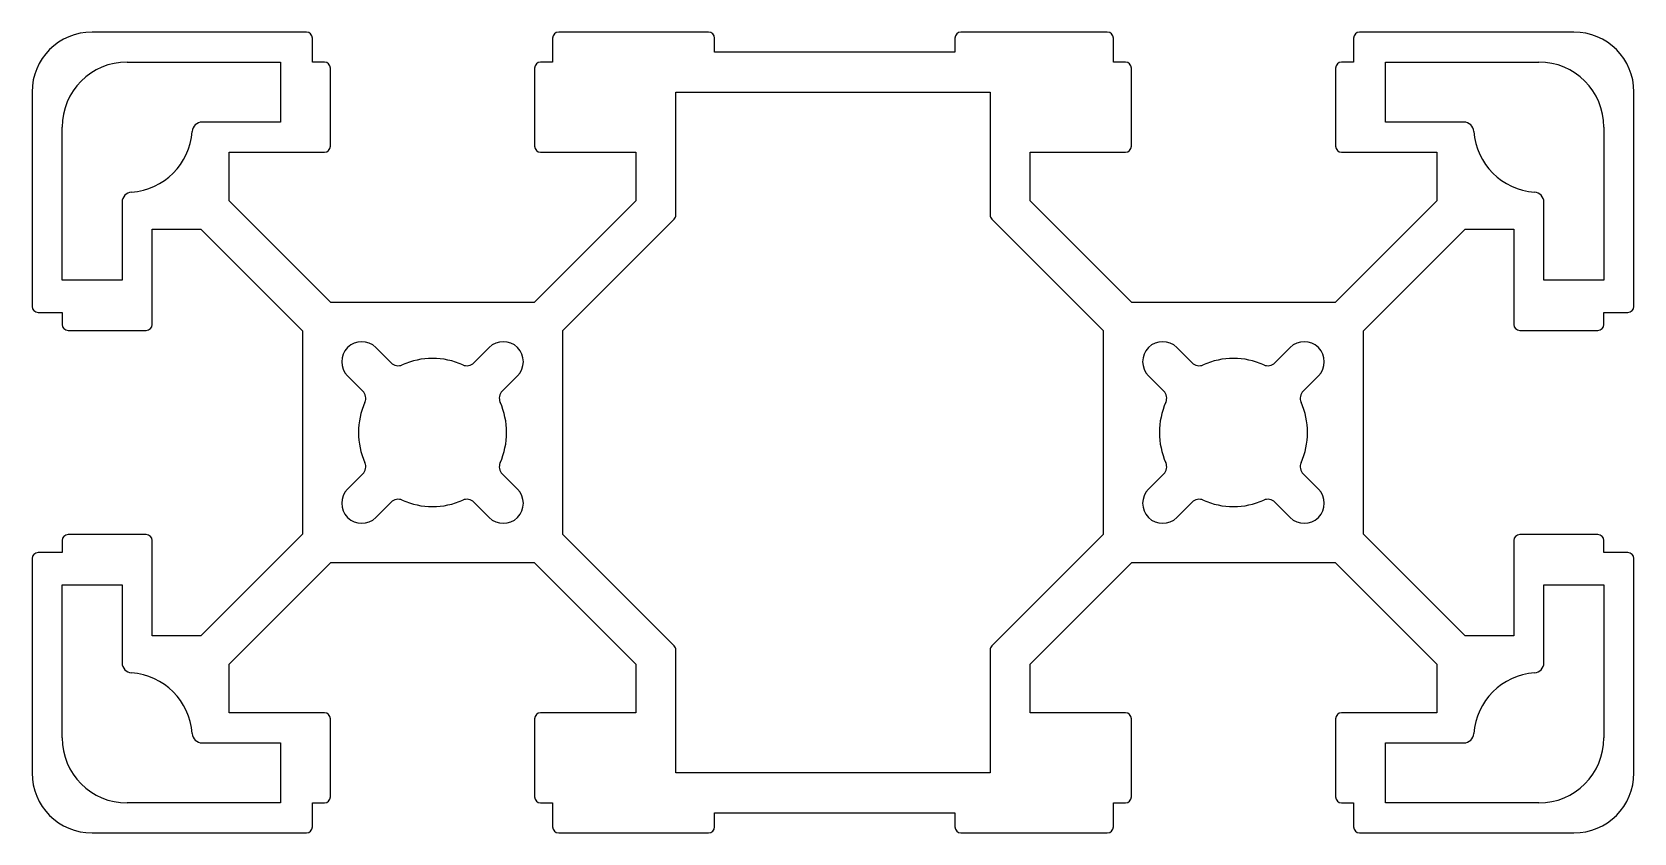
# Model space of a CAD drawing. Extents: x 2891 to 2971, y 1845.5 to 1885.5.
import ezdxf

# ---------------------------------------------------------------- set-up
doc = ezdxf.new("R2010")
doc.units = 0
doc.layers.get('0').update_dxf_attribs({"linetype": 'CONTINUOUS'})

msp = doc.modelspace()

# ---------------------------------------------------------------- linework, layer by layer
for p, q in [((2904.665, 1885.462), (2893.965, 1885.462)), ((2904.965, 1883.962), (2904.965, 1885.162)), ((2916.965, 1885.162), (2916.965, 1883.962)), ((2924.754, 1885.462), (2917.265, 1885.462)), ((2925.054, 1884.462), (2925.054, 1885.162)), ((2937.054, 1885.162), (2937.054, 1884.462)), ((2944.665, 1885.462), (2937.354, 1885.462)), ((2944.965, 1883.962), (2944.965, 1885.162)), ((2956.965, 1885.162), (2956.965, 1883.962)), ((2967.965, 1885.462), (2957.265, 1885.462)), ((2937.054, 1884.462), (2925.054, 1884.462)), ((2895.715, 1883.962), (2903.365, 1883.962)), ((2903.365, 1883.962), (2903.365, 1880.962)), ((2905.565, 1883.962), (2904.965, 1883.962)), ((2905.865, 1879.762), (2905.865, 1883.662)), ((2916.065, 1883.662), (2916.065, 1879.762)), ((2916.965, 1883.962), (2916.365, 1883.962)), ((2945.565, 1883.962), (2944.965, 1883.962)), ((2945.865, 1879.762), (2945.865, 1883.662)), ((2956.065, 1883.662), (2956.065, 1879.762)), ((2956.965, 1883.962), (2956.365, 1883.962)), ((2958.565, 1880.962), (2958.565, 1883.962)), ((2958.565, 1883.962), (2966.215, 1883.962)), ((2890.965, 1882.462), (2890.965, 1871.762)), ((2923.115, 1876.328), (2923.115, 1882.462)), ((2923.115, 1882.462), (2938.815, 1882.462)), ((2938.815, 1882.462), (2938.815, 1876.328)), ((2970.965, 1871.762), (2970.965, 1882.462)), ((2903.365, 1880.962), (2899.457, 1880.962)), ((2962.473, 1880.962), (2958.565, 1880.962)), ((2892.465, 1873.062), (2892.465, 1880.712)), ((2969.465, 1880.712), (2969.465, 1873.062)), ((2900.815, 1877.032), (2900.815, 1879.462)), ((2900.815, 1879.462), (2905.565, 1879.462)), ((2916.365, 1879.462), (2921.115, 1879.462)), ((2921.115, 1879.462), (2921.115, 1877.032)), ((2940.815, 1877.032), (2940.815, 1879.462)), ((2940.815, 1879.462), (2945.565, 1879.462)), ((2956.365, 1879.462), (2961.115, 1879.462)), ((2961.115, 1879.462), (2961.115, 1877.032)), ((2895.465, 1876.97), (2895.465, 1873.062)), ((2905.885, 1871.962), (2900.815, 1877.032)), ((2921.115, 1877.032), (2916.045, 1871.962)), ((2945.885, 1871.962), (2940.815, 1877.032)), ((2961.115, 1877.032), (2956.045, 1871.962)), ((2966.465, 1873.062), (2966.465, 1876.97)), ((2917.465, 1870.553), (2923.027, 1876.116)), ((2938.903, 1876.116), (2944.465, 1870.553)), ((2896.965, 1870.862), (2896.965, 1875.612)), ((2896.965, 1875.612), (2899.395, 1875.612)), ((2899.395, 1875.612), (2904.465, 1870.542)), ((2957.465, 1870.542), (2962.535, 1875.612)), ((2962.535, 1875.612), (2964.965, 1875.612)), ((2964.965, 1875.612), (2964.965, 1870.862)), ((2895.465, 1873.062), (2892.465, 1873.062)), ((2969.465, 1873.062), (2966.465, 1873.062)), ((2891.265, 1871.462), (2892.465, 1871.462)), ((2892.465, 1871.462), (2892.465, 1870.862)), ((2916.045, 1871.962), (2905.885, 1871.962)), ((2956.045, 1871.962), (2945.885, 1871.962)), ((2969.465, 1870.862), (2969.465, 1871.462)), ((2969.465, 1871.462), (2970.665, 1871.462)), ((2892.765, 1870.562), (2896.665, 1870.562)), ((2904.465, 1870.542), (2904.465, 1860.382)), ((2917.465, 1860.37), (2917.465, 1870.553)), ((2944.465, 1870.553), (2944.465, 1860.37)), ((2957.465, 1860.382), (2957.465, 1870.542)), ((2965.265, 1870.562), (2969.165, 1870.562)), ((2908.137, 1869.705), (2908.898, 1868.943)), ((2913.032, 1868.943), (2913.793, 1869.705)), ((2948.137, 1869.705), (2948.898, 1868.943)), ((2953.032, 1868.943), (2953.793, 1869.705)), ((2907.484, 1867.529), (2906.722, 1868.29)), ((2915.208, 1868.29), (2914.446, 1867.529)), ((2947.484, 1867.529), (2946.722, 1868.29)), ((2955.208, 1868.29), (2954.446, 1867.529)), ((2906.722, 1862.633), (2907.484, 1863.395)), ((2914.446, 1863.395), (2915.208, 1862.633)), ((2946.722, 1862.633), (2947.484, 1863.395)), ((2954.446, 1863.395), (2955.208, 1862.633)), ((2908.898, 1861.981), (2908.137, 1861.219)), ((2913.793, 1861.219), (2913.032, 1861.981)), ((2948.898, 1861.981), (2948.137, 1861.219)), ((2953.793, 1861.219), (2953.032, 1861.981)), ((2892.465, 1860.062), (2892.465, 1859.462)), ((2896.665, 1860.362), (2892.765, 1860.362)), ((2896.965, 1855.312), (2896.965, 1860.062)), ((2904.465, 1860.382), (2899.395, 1855.312)), ((2923.027, 1854.808), (2917.465, 1860.37)), ((2944.465, 1860.37), (2938.903, 1854.808)), ((2962.535, 1855.312), (2957.465, 1860.382)), ((2964.965, 1860.062), (2964.965, 1855.312)), ((2969.165, 1860.362), (2965.265, 1860.362)), ((2969.465, 1859.462), (2969.465, 1860.062)), ((2892.465, 1859.462), (2891.265, 1859.462)), ((2970.665, 1859.462), (2969.465, 1859.462)), ((2890.965, 1859.162), (2890.965, 1848.462)), ((2900.815, 1853.892), (2905.885, 1858.962)), ((2905.885, 1858.962), (2916.045, 1858.962)), ((2916.045, 1858.962), (2921.115, 1853.892)), ((2940.815, 1853.892), (2945.885, 1858.962)), ((2945.885, 1858.962), (2956.045, 1858.962)), ((2956.045, 1858.962), (2961.115, 1853.892)), ((2970.965, 1848.462), (2970.965, 1859.162)), ((2892.465, 1850.212), (2892.465, 1857.862)), ((2892.465, 1857.862), (2895.465, 1857.862)), ((2895.465, 1857.862), (2895.465, 1853.954)), ((2966.465, 1853.954), (2966.465, 1857.862)), ((2966.465, 1857.862), (2969.465, 1857.862)), ((2969.465, 1857.862), (2969.465, 1850.212)), ((2899.395, 1855.312), (2896.965, 1855.312)), ((2964.965, 1855.312), (2962.535, 1855.312)), ((2923.115, 1848.462), (2923.115, 1854.596)), ((2938.815, 1854.596), (2938.815, 1848.462)), ((2900.815, 1851.462), (2900.815, 1853.892)), ((2921.115, 1853.892), (2921.115, 1851.462)), ((2940.815, 1851.462), (2940.815, 1853.892)), ((2961.115, 1853.892), (2961.115, 1851.462)), ((2905.565, 1851.462), (2900.815, 1851.462)), ((2921.115, 1851.462), (2916.365, 1851.462)), ((2945.565, 1851.462), (2940.815, 1851.462)), ((2961.115, 1851.462), (2956.365, 1851.462)), ((2905.865, 1847.262), (2905.865, 1851.162)), ((2916.065, 1851.162), (2916.065, 1847.262)), ((2945.865, 1847.262), (2945.865, 1851.162)), ((2956.065, 1851.162), (2956.065, 1847.262)), ((2899.457, 1849.962), (2903.365, 1849.962)), ((2903.365, 1849.962), (2903.365, 1846.962)), ((2958.565, 1846.962), (2958.565, 1849.962)), ((2958.565, 1849.962), (2962.473, 1849.962)), ((2938.815, 1848.462), (2923.115, 1848.462)), ((2903.365, 1846.962), (2895.715, 1846.962)), ((2904.965, 1845.762), (2904.965, 1846.962)), ((2904.965, 1846.962), (2905.565, 1846.962)), ((2916.365, 1846.962), (2916.965, 1846.962)), ((2916.965, 1846.962), (2916.965, 1845.762)), ((2925.054, 1845.762), (2925.054, 1846.462)), ((2925.054, 1846.462), (2937.054, 1846.462)), ((2937.054, 1846.462), (2937.054, 1845.762)), ((2944.965, 1845.762), (2944.965, 1846.962)), ((2944.965, 1846.962), (2945.565, 1846.962)), ((2956.365, 1846.962), (2956.965, 1846.962)), ((2956.965, 1846.962), (2956.965, 1845.762)), ((2966.215, 1846.962), (2958.565, 1846.962)), ((2893.965, 1845.462), (2904.665, 1845.462)), ((2917.265, 1845.462), (2924.754, 1845.462)), ((2937.354, 1845.462), (2944.665, 1845.462)), ((2957.265, 1845.462), (2967.965, 1845.462))]:
    msp.add_line(p, q)
for centre, radius, start, end in [((2893.965, 1882.462), 3, 90, 180), ((2904.665, 1885.162), 0.3, 0, 90), ((2917.265, 1885.162), 0.3, 90, 180), ((2924.754, 1885.162), 0.3, 0, 90), ((2937.354, 1885.162), 0.3, 90, 180), ((2944.665, 1885.162), 0.3, 0, 90), ((2957.265, 1885.162), 0.3, 90, 180), ((2967.965, 1882.462), 3, 0, 90), ((2895.715, 1880.712), 3.25, 90, 180), ((2905.565, 1883.662), 0.3, 0, 90), ((2916.365, 1883.662), 0.3, 90, 180), ((2945.565, 1883.662), 0.3, 0, 90), ((2956.365, 1883.662), 0.3, 90, 180), ((2966.215, 1880.712), 3.25, 0, 90), ((2899.457, 1880.462), 0.5, 90, 176.17745), ((2962.473, 1880.462), 0.5, 3.82255, 90), ((2895.715, 1880.712), 3.25, 273.82255, 356.17745), ((2966.215, 1880.712), 3.25, 183.82255, 266.17745), ((2905.565, 1879.762), 0.3, 270, 0), ((2916.365, 1879.762), 0.3, 180, 270), ((2945.565, 1879.762), 0.3, 270, 0), ((2956.365, 1879.762), 0.3, 180, 270), ((2895.965, 1876.97), 0.5, 93.82255, 180), ((2965.965, 1876.97), 0.5, 0, 86.17745), ((2922.815, 1876.328), 0.3, 315, 0), ((2939.115, 1876.328), 0.3, 180, 225), ((2891.265, 1871.762), 0.3, 180, 270), ((2970.665, 1871.762), 0.3, 270, 0), ((2892.765, 1870.862), 0.3, 180, 270), ((2896.665, 1870.862), 0.3, 270, 0), ((2965.265, 1870.862), 0.3, 180, 270), ((2969.165, 1870.862), 0.3, 270, 0), ((2907.429, 1868.997), 1, 45, 225), ((2914.501, 1868.997), 1, 315, 135), ((2947.429, 1868.997), 1, 45, 225), ((2954.501, 1868.997), 1, 315, 135), ((2909.252, 1869.297), 0.5, 225, 294.07517), ((2910.965, 1865.462), 3.7, 65.92483, 114.07517), ((2912.678, 1869.297), 0.5, 245.92483, 315), ((2949.252, 1869.297), 0.5, 225, 294.07517), ((2950.965, 1865.462), 3.7, 65.92483, 114.07517), ((2952.678, 1869.297), 0.5, 245.92483, 315), ((2907.13, 1867.175), 0.5, 335.92483, 45), ((2914.8, 1867.175), 0.5, 135, 204.07517), ((2947.13, 1867.175), 0.5, 335.92483, 45), ((2954.8, 1867.175), 0.5, 135, 204.07517), ((2910.965, 1865.462), 3.7, 155.92483, 204.07517), ((2910.965, 1865.462), 3.7, 335.92483, 24.07517), ((2950.965, 1865.462), 3.7, 155.92483, 204.07517), ((2950.965, 1865.462), 3.7, 335.92483, 24.07517), ((2907.13, 1863.749), 0.5, 315, 24.07517), ((2914.8, 1863.749), 0.5, 155.92483, 225), ((2947.13, 1863.749), 0.5, 315, 24.07517), ((2954.8, 1863.749), 0.5, 155.92483, 225), ((2907.429, 1861.926), 1, 135, 315), ((2914.501, 1861.926), 1, 225, 45), ((2947.429, 1861.926), 1, 135, 315), ((2954.501, 1861.926), 1, 225, 45), ((2909.252, 1861.627), 0.5, 65.92483, 135), ((2910.965, 1865.462), 3.7, 245.92483, 294.07517), ((2912.678, 1861.627), 0.5, 45, 114.07517), ((2949.252, 1861.627), 0.5, 65.92483, 135), ((2950.965, 1865.462), 3.7, 245.92483, 294.07517), ((2952.678, 1861.627), 0.5, 45, 114.07517), ((2892.765, 1860.062), 0.3, 90, 180), ((2896.665, 1860.062), 0.3, 0, 90), ((2965.265, 1860.062), 0.3, 90, 180), ((2969.165, 1860.062), 0.3, 0, 90), ((2891.265, 1859.162), 0.3, 90, 180), ((2970.665, 1859.162), 0.3, 0, 90), ((2922.815, 1854.596), 0.3, 360, 45), ((2939.115, 1854.596), 0.3, 135, 180), ((2895.965, 1853.954), 0.5, 180, 266.17745), ((2965.965, 1853.954), 0.5, 273.82255, 0), ((2895.715, 1850.212), 3.25, 3.82255, 86.17745), ((2966.215, 1850.212), 3.25, 93.82255, 176.17745), ((2905.565, 1851.162), 0.3, 0, 90), ((2916.365, 1851.162), 0.3, 90, 180), ((2945.565, 1851.162), 0.3, 0, 90), ((2956.365, 1851.162), 0.3, 90, 180), ((2899.457, 1850.462), 0.5, 183.82255, 270), ((2962.473, 1850.462), 0.5, 270, 356.17745), ((2895.715, 1850.212), 3.25, 180, 270), ((2966.215, 1850.212), 3.25, 270, 360), ((2893.965, 1848.462), 3, 180, 270), ((2967.965, 1848.462), 3, 270, 0), ((2905.565, 1847.262), 0.3, 270, 0), ((2916.365, 1847.262), 0.3, 180, 270), ((2945.565, 1847.262), 0.3, 270, 0), ((2956.365, 1847.262), 0.3, 180, 270), ((2904.665, 1845.762), 0.3, 270, 0), ((2917.265, 1845.762), 0.3, 180, 270), ((2924.754, 1845.762), 0.3, 270, 0), ((2937.354, 1845.762), 0.3, 180, 270), ((2944.665, 1845.762), 0.3, 270, 0), ((2957.265, 1845.762), 0.3, 180, 270)]:
    msp.add_arc(centre, radius, start, end)

doc.saveas('drawing.dxf')
